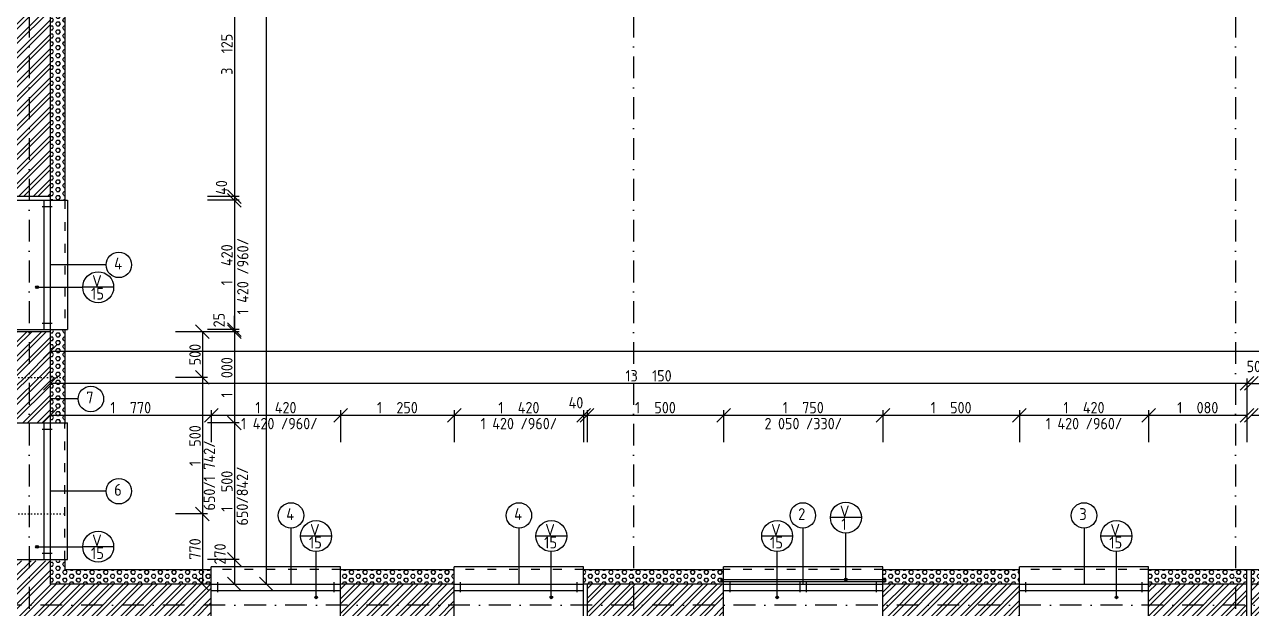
# Model space of a CAD drawing. Extents: x 4511820 to 5180432, y -1526536 to -944957.
# Drawn here: x 4993968 to 5007451, y -1331783 to -1325371 of the extents above; entities that cross this region are included whole.
import ezdxf

# ---------------------------------------------------------------- set-up
doc = ezdxf.new("R2010")
doc.units = 0
doc.header["$MEASUREMENT"] = 0
for name, pattern in [('ACAD_ISO03W100', [30, 12, -18]), ('ACAD_ISO07W100', [3.5, 0.5, -3]), ('BODKOCIARKOVANA_3', [5.6, 3, -1.3, 0, -1.3])]:
    doc.linetypes.add(name, pattern=pattern)
doc.layers.get('0').update_dxf_attribs({"linetype": 'CONTINUOUS'})
doc.layers.get('Defpoints').update_dxf_attribs({"color": 61, "linetype": 'CONTINUOUS'})
for name, color, linetype in [('KÓTY', 4, 'CONTINUOUS'), ('MÚRY', 1, 'CONTINUOUS'), ('OKNÁ', 143, 'CONTINUOUS'), ('osi', 253, 'CONTINUOUS'), ('TENKÁ', 7, 'CONTINUOUS'), ('ŠRAFY', 82, 'CONTINUOUS')]:
    doc.layers.add(name, color=color, linetype=linetype)
doc.styles.add('STYLE1', font='isocp.shx')
doc.dimstyles.new('STANDARD-50', dxfattribs={"dimtxt": 125, "dimasz": 150, "dimexe": 10, "dimexo": 200, "dimgap": 20, "dimtad": 1, "dimdsep": 46, "dimlunit": 6, "dimtxsty": 'STYLE1', "dimblk1": 'OBLIQUE', "dimblk2": 'OBLIQUE', "dimsah": 1, "dimcen": 2.5, "dimse1": 1, "dimse2": 1, "dimadec": 0, "dimazin": 0, "dimtfac": 1, "dimtmove": 1, "dimatfit": 3, "dimldrblk": 'OBLIQUE', "dimfxl": 1, "dimtolj": 1, "dimtzin": 0, "dimarcsym": 0})
pattern_1 = [(45, (0, 15), (-79.549513, 79.549513), []), (45, (53.03, 15), (-79.549513, 79.549513), [])]
pattern_2 = [(0, (0, -175781), (0, 43.3012702), [25, -50]), (120, (0, -175781), (-37.5, -21.6506351), [25, -50]), (60, (25, -175781), (-37.5, 21.6506351), [25, -50])]

# ---------------------------------------------------------------- blocks, each defined once
blk = doc.blocks.new('_OBLIQUE')
at = {"color": 0, "linetype": 'ByBlock'}
blk.add_line((-0.5, -0.5), (0.5, 0.5), dxfattribs=at)
blk = doc.blocks.new('*D22419')
at = {"layer": 'Defpoints', "color": 0}
for p in [(5027241, -1328390), (4994251, -1328961), (4994251, -1328961)]:
    blk.add_point(p, dxfattribs=at)
at = {"layer": 'KÓTY', "color": 0, "lineweight": -2}
blk.add_line((5027241, -1328961), (4994251, -1328961), dxfattribs=at)
at = {"layer": 'KÓTY', "color": 0, "linetype": 'ByBlock', "lineweight": -2, "xscale": 150, "yscale": 150, "zscale": 150, "rotation": 180}
blk.add_blockref('_OBLIQUE', (4994251, -1328961), dxfattribs=at)
at = {"layer": 'KÓTY', "color": 0, "linetype": 'ByBlock', "lineweight": -2, "xscale": 150, "yscale": 150, "zscale": 150}
blk.add_blockref('_OBLIQUE', (5027241, -1328961), dxfattribs=at)
at = {"layer": 'KÓTY', "color": 0, "insert": (5010746, -1328878), "char_height": 125, "attachment_point": 5, "style": 'STYLE1'}
blk.add_mtext('\\A1;32ﾠ990', dxfattribs=at)
blk = doc.blocks.new('*D22420')
at = {"layer": 'Defpoints', "color": 0}
for p in [(5027241, -1329311), (5007451, -1331515), (5027241, -1331515)]:
    blk.add_point(p, dxfattribs=at)
at = {"layer": 'KÓTY', "color": 0, "lineweight": -2}
blk.add_line((5007451, -1329311), (5027241, -1329311), dxfattribs=at)
at = {"layer": 'KÓTY', "color": 0, "linetype": 'ByBlock', "lineweight": -2, "xscale": 150, "yscale": 150, "zscale": 150, "rotation": 180}
blk.add_blockref('_OBLIQUE', (5007451, -1329311), dxfattribs=at)
at = {"layer": 'KÓTY', "color": 0, "linetype": 'ByBlock', "lineweight": -2, "xscale": 150, "yscale": 150, "zscale": 150}
blk.add_blockref('_OBLIQUE', (5027241, -1329311), dxfattribs=at)
at = {"layer": 'KÓTY', "color": 0, "insert": (5017346, -1329228), "char_height": 125, "attachment_point": 5, "style": 'STYLE1'}
blk.add_mtext('\\A1;19ﾠ790', dxfattribs=at)
blk = doc.blocks.new('*D22421')
at = {"layer": 'Defpoints', "color": 0}
for p in [(5007401, -1329311), (5007401, -1331515), (5007451, -1331515)]:
    blk.add_point(p, dxfattribs=at)
at = {"layer": 'KÓTY', "color": 0, "lineweight": -2}
blk.add_line((5007451, -1329311), (5007401, -1329311), dxfattribs=at)
at = {"layer": 'KÓTY', "color": 0, "linetype": 'ByBlock', "lineweight": -2, "xscale": 150, "yscale": 150, "zscale": 150, "rotation": 180}
blk.add_blockref('_OBLIQUE', (5007401, -1329311), dxfattribs=at)
at = {"layer": 'KÓTY', "color": 0, "linetype": 'ByBlock', "lineweight": -2, "xscale": 150, "yscale": 150, "zscale": 150}
blk.add_blockref('_OBLIQUE', (5007451, -1329311), dxfattribs=at)
at = {"layer": 'KÓTY', "color": 0, "insert": (5007477, -1329126), "char_height": 125, "attachment_point": 5, "style": 'STYLE1'}
blk.add_mtext('\\A1;50', dxfattribs=at)
blk = doc.blocks.new('*D22422')
at = {"layer": 'Defpoints', "color": 0}
for p in [(4994251, -1329311), (4994251, -1331515), (5007401, -1331515)]:
    blk.add_point(p, dxfattribs=at)
at = {"layer": 'KÓTY', "color": 0, "lineweight": -2}
blk.add_line((5007401, -1329311), (4994251, -1329311), dxfattribs=at)
at = {"layer": 'KÓTY', "color": 0, "linetype": 'ByBlock', "lineweight": -2, "xscale": 150, "yscale": 150, "zscale": 150, "rotation": 180}
blk.add_blockref('_OBLIQUE', (4994251, -1329311), dxfattribs=at)
at = {"layer": 'KÓTY', "color": 0, "linetype": 'ByBlock', "lineweight": -2, "xscale": 150, "yscale": 150, "zscale": 150}
blk.add_blockref('_OBLIQUE', (5007401, -1329311), dxfattribs=at)
at = {"layer": 'KÓTY', "color": 0, "insert": (5000826, -1329228), "char_height": 125, "attachment_point": 5, "style": 'STYLE1'}
blk.add_mtext('\\A1;13ﾠ150', dxfattribs=at)
blk = doc.blocks.new('*D22423')
at = {"layer": 'Defpoints', "color": 0}
for p in [(4997441, -1329661), (4996021, -1331515), (4997441, -1331515)]:
    blk.add_point(p, dxfattribs=at)
at = {"layer": 'KÓTY', "color": 0, "lineweight": -2}
blk.add_line((4996021, -1329661), (4997441, -1329661), dxfattribs=at)
at = {"layer": 'KÓTY', "color": 0, "linetype": 'ByBlock', "lineweight": -2, "xscale": 150, "yscale": 150, "zscale": 150, "rotation": 180}
blk.add_blockref('_OBLIQUE', (4996021, -1329661), dxfattribs=at)
at = {"layer": 'KÓTY', "color": 0, "linetype": 'ByBlock', "lineweight": -2, "xscale": 150, "yscale": 150, "zscale": 150}
blk.add_blockref('_OBLIQUE', (4997441, -1329661), dxfattribs=at)
at = {"layer": 'KÓTY', "color": 0, "insert": (4996731, -1329578), "char_height": 125, "attachment_point": 5, "style": 'STYLE1'}
blk.add_mtext('\\A1;1ﾠ420', dxfattribs=at)
blk = doc.blocks.new('*D22424')
at = {"layer": 'Defpoints', "color": 0}
for p in [(4998691, -1329661), (4997441, -1331515), (4998691, -1331515)]:
    blk.add_point(p, dxfattribs=at)
at = {"layer": 'KÓTY', "color": 0, "lineweight": -2}
blk.add_line((4997441, -1329661), (4998691, -1329661), dxfattribs=at)
at = {"layer": 'KÓTY', "color": 0, "linetype": 'ByBlock', "lineweight": -2, "xscale": 150, "yscale": 150, "zscale": 150, "rotation": 180}
blk.add_blockref('_OBLIQUE', (4997441, -1329661), dxfattribs=at)
at = {"layer": 'KÓTY', "color": 0, "linetype": 'ByBlock', "lineweight": -2, "xscale": 150, "yscale": 150, "zscale": 150}
blk.add_blockref('_OBLIQUE', (4998691, -1329661), dxfattribs=at)
at = {"layer": 'KÓTY', "color": 0, "insert": (4998066, -1329578), "char_height": 125, "attachment_point": 5, "style": 'STYLE1'}
blk.add_mtext('\\A1;1ﾠ250', dxfattribs=at)
blk = doc.blocks.new('*D22425')
at = {"layer": 'Defpoints', "color": 0}
for p in [(5000111, -1329661), (4998691, -1331515), (5000111, -1331515)]:
    blk.add_point(p, dxfattribs=at)
at = {"layer": 'KÓTY', "color": 0, "lineweight": -2}
blk.add_line((4998691, -1329661), (5000111, -1329661), dxfattribs=at)
at = {"layer": 'KÓTY', "color": 0, "linetype": 'ByBlock', "lineweight": -2, "xscale": 150, "yscale": 150, "zscale": 150, "rotation": 180}
blk.add_blockref('_OBLIQUE', (4998691, -1329661), dxfattribs=at)
at = {"layer": 'KÓTY', "color": 0, "linetype": 'ByBlock', "lineweight": -2, "xscale": 150, "yscale": 150, "zscale": 150}
blk.add_blockref('_OBLIQUE', (5000111, -1329661), dxfattribs=at)
at = {"layer": 'KÓTY', "color": 0, "insert": (4999401, -1329578), "char_height": 125, "attachment_point": 5, "style": 'STYLE1'}
blk.add_mtext('\\A1;1ﾠ420', dxfattribs=at)
blk = doc.blocks.new('*D22426')
at = {"layer": 'Defpoints', "color": 0}
for p in [(5001651, -1329661), (5000151, -1331515), (5001651, -1331515)]:
    blk.add_point(p, dxfattribs=at)
at = {"layer": 'KÓTY', "color": 0, "lineweight": -2}
blk.add_line((5000151, -1329661), (5001651, -1329661), dxfattribs=at)
at = {"layer": 'KÓTY', "color": 0, "linetype": 'ByBlock', "lineweight": -2, "xscale": 150, "yscale": 150, "zscale": 150, "rotation": 180}
blk.add_blockref('_OBLIQUE', (5000151, -1329661), dxfattribs=at)
at = {"layer": 'KÓTY', "color": 0, "linetype": 'ByBlock', "lineweight": -2, "xscale": 150, "yscale": 150, "zscale": 150}
blk.add_blockref('_OBLIQUE', (5001651, -1329661), dxfattribs=at)
at = {"layer": 'KÓTY', "color": 0, "insert": (5000901, -1329578), "char_height": 125, "attachment_point": 5, "style": 'STYLE1'}
blk.add_mtext('\\A1;1ﾠ500', dxfattribs=at)
blk = doc.blocks.new('*D22427')
at = {"layer": 'Defpoints', "color": 0}
for p in [(5003401, -1329661), (5001651, -1331515), (5003401, -1331515)]:
    blk.add_point(p, dxfattribs=at)
at = {"layer": 'KÓTY', "color": 0, "lineweight": -2}
blk.add_line((5001651, -1329661), (5003401, -1329661), dxfattribs=at)
at = {"layer": 'KÓTY', "color": 0, "linetype": 'ByBlock', "lineweight": -2, "xscale": 150, "yscale": 150, "zscale": 150, "rotation": 180}
blk.add_blockref('_OBLIQUE', (5001651, -1329661), dxfattribs=at)
at = {"layer": 'KÓTY', "color": 0, "linetype": 'ByBlock', "lineweight": -2, "xscale": 150, "yscale": 150, "zscale": 150}
blk.add_blockref('_OBLIQUE', (5003401, -1329661), dxfattribs=at)
at = {"layer": 'KÓTY', "color": 0, "insert": (5002526, -1329578), "char_height": 125, "attachment_point": 5, "style": 'STYLE1'}
blk.add_mtext('\\A1;1ﾠ750', dxfattribs=at)
blk = doc.blocks.new('*D22428')
at = {"layer": 'Defpoints', "color": 0}
for p in [(5004901, -1329661), (5003401, -1331515), (5004901, -1331515)]:
    blk.add_point(p, dxfattribs=at)
at = {"layer": 'KÓTY', "color": 0, "lineweight": -2}
blk.add_line((5003401, -1329661), (5004901, -1329661), dxfattribs=at)
at = {"layer": 'KÓTY', "color": 0, "linetype": 'ByBlock', "lineweight": -2, "xscale": 150, "yscale": 150, "zscale": 150, "rotation": 180}
blk.add_blockref('_OBLIQUE', (5003401, -1329661), dxfattribs=at)
at = {"layer": 'KÓTY', "color": 0, "linetype": 'ByBlock', "lineweight": -2, "xscale": 150, "yscale": 150, "zscale": 150}
blk.add_blockref('_OBLIQUE', (5004901, -1329661), dxfattribs=at)
at = {"layer": 'KÓTY', "color": 0, "insert": (5004151, -1329578), "char_height": 125, "attachment_point": 5, "style": 'STYLE1'}
blk.add_mtext('\\A1;1ﾠ500', dxfattribs=at)
blk = doc.blocks.new('*D22429')
at = {"layer": 'Defpoints', "color": 0}
for p in [(5006321, -1329661), (5004901, -1331515), (5006321, -1331515)]:
    blk.add_point(p, dxfattribs=at)
at = {"layer": 'KÓTY', "color": 0, "lineweight": -2}
blk.add_line((5004901, -1329661), (5006321, -1329661), dxfattribs=at)
at = {"layer": 'KÓTY', "color": 0, "linetype": 'ByBlock', "lineweight": -2, "xscale": 150, "yscale": 150, "zscale": 150, "rotation": 180}
blk.add_blockref('_OBLIQUE', (5004901, -1329661), dxfattribs=at)
at = {"layer": 'KÓTY', "color": 0, "linetype": 'ByBlock', "lineweight": -2, "xscale": 150, "yscale": 150, "zscale": 150}
blk.add_blockref('_OBLIQUE', (5006321, -1329661), dxfattribs=at)
at = {"layer": 'KÓTY', "color": 0, "insert": (5005611, -1329578), "char_height": 125, "attachment_point": 5, "style": 'STYLE1'}
blk.add_mtext('\\A1;1ﾠ420', dxfattribs=at)
blk = doc.blocks.new('*D22430')
at = {"layer": 'Defpoints', "color": 0}
for p in [(5007401, -1329661), (5006321, -1331515), (5007401, -1331515)]:
    blk.add_point(p, dxfattribs=at)
at = {"layer": 'KÓTY', "color": 0, "lineweight": -2}
blk.add_line((5006321, -1329661), (5007401, -1329661), dxfattribs=at)
at = {"layer": 'KÓTY', "color": 0, "linetype": 'ByBlock', "lineweight": -2, "xscale": 150, "yscale": 150, "zscale": 150, "rotation": 180}
blk.add_blockref('_OBLIQUE', (5006321, -1329661), dxfattribs=at)
at = {"layer": 'KÓTY', "color": 0, "linetype": 'ByBlock', "lineweight": -2, "xscale": 150, "yscale": 150, "zscale": 150}
blk.add_blockref('_OBLIQUE', (5007401, -1329661), dxfattribs=at)
at = {"layer": 'KÓTY', "color": 0, "insert": (5006861, -1329578), "char_height": 125, "attachment_point": 5, "style": 'STYLE1'}
blk.add_mtext('\\A1;1ﾠ080', dxfattribs=at)
blk = doc.blocks.new('*D22431')
at = {"layer": 'Defpoints', "color": 0}
for p in [(5008201, -1329661), (5007451, -1331515), (5008201, -1331515)]:
    blk.add_point(p, dxfattribs=at)
at = {"layer": 'KÓTY', "color": 0, "lineweight": -2}
blk.add_line((5007451, -1329661), (5008201, -1329661), dxfattribs=at)
at = {"layer": 'KÓTY', "color": 0, "linetype": 'ByBlock', "lineweight": -2, "xscale": 150, "yscale": 150, "zscale": 150, "rotation": 180}
blk.add_blockref('_OBLIQUE', (5007451, -1329661), dxfattribs=at)
at = {"layer": 'KÓTY', "color": 0, "linetype": 'ByBlock', "lineweight": -2, "xscale": 150, "yscale": 150, "zscale": 150}
blk.add_blockref('_OBLIQUE', (5008201, -1329661), dxfattribs=at)
at = {"layer": 'KÓTY', "color": 0, "insert": (5007826, -1329578), "char_height": 125, "attachment_point": 5, "style": 'STYLE1'}
blk.add_mtext('\\A1;750', dxfattribs=at)
blk = doc.blocks.new('*D22446')
at = {"layer": 'Defpoints', "color": 0}
for p in [(5000151, -1329661), (5000111, -1331515), (5000151, -1331515)]:
    blk.add_point(p, dxfattribs=at)
at = {"layer": 'KÓTY', "color": 0, "lineweight": -2}
blk.add_line((5000111, -1329661), (5000151, -1329661), dxfattribs=at)
at = {"layer": 'KÓTY', "color": 0, "linetype": 'ByBlock', "lineweight": -2, "xscale": 150, "yscale": 150, "zscale": 150, "rotation": 180}
blk.add_blockref('_OBLIQUE', (5000111, -1329661), dxfattribs=at)
at = {"layer": 'KÓTY', "color": 0, "linetype": 'ByBlock', "lineweight": -2, "xscale": 150, "yscale": 150, "zscale": 150}
blk.add_blockref('_OBLIQUE', (5000151, -1329661), dxfattribs=at)
at = {"layer": 'KÓTY', "color": 0, "insert": (5000028, -1329524), "char_height": 125, "attachment_point": 5, "style": 'STYLE1'}
blk.add_mtext('\\A1;40', dxfattribs=at)
blk = doc.blocks.new('*D22447')
at = {"layer": 'Defpoints', "color": 0}
for p in [(4996021, -1329661), (4996021, -1329957), (4994251, -1331515)]:
    blk.add_point(p, dxfattribs=at)
at = {"layer": 'KÓTY', "color": 0, "lineweight": -2}
blk.add_line((4994251, -1329661), (4996021, -1329661), dxfattribs=at)
at = {"layer": 'KÓTY', "color": 0, "linetype": 'ByBlock', "lineweight": -2, "xscale": 150, "yscale": 150, "zscale": 150, "rotation": 180}
blk.add_blockref('_OBLIQUE', (4994251, -1329661), dxfattribs=at)
at = {"layer": 'KÓTY', "color": 0, "linetype": 'ByBlock', "lineweight": -2, "xscale": 150, "yscale": 150, "zscale": 150}
blk.add_blockref('_OBLIQUE', (4996021, -1329661), dxfattribs=at)
at = {"layer": 'KÓTY', "color": 0, "insert": (4995136, -1329578), "char_height": 125, "attachment_point": 5, "style": 'STYLE1'}
blk.add_mtext('\\A1;1ﾠ770', dxfattribs=at)
blk = doc.blocks.new('*D22452')
at = {"layer": 'Defpoints', "color": 0}
for p in [(4994411, -1312385), (4994251, -1331515), (4996624, -1331515)]:
    blk.add_point(p, dxfattribs=at)
at = {"layer": 'KÓTY', "color": 0, "lineweight": -2}
blk.add_line((4996624, -1312385), (4996624, -1331515), dxfattribs=at)
at = {"layer": 'KÓTY', "color": 0, "linetype": 'ByBlock', "lineweight": -2, "xscale": 150, "yscale": 150, "zscale": 150}
for p, rotation in [((4996624, -1312385), 90), ((4996624, -1331515), 270)]:
    blk.add_blockref('_OBLIQUE', p, dxfattribs=dict(at, rotation=rotation))
at = {"layer": 'KÓTY', "color": 0, "insert": (4996542, -1321950), "char_height": 125, "attachment_point": 5, "rotation": 90, "style": 'STYLE1'}
blk.add_mtext('\\A1;19ﾠ130', dxfattribs=at)
blk = doc.blocks.new('*D22463')
at = {"layer": 'Defpoints', "color": 0}
for p in [(4994251, -1324135), (4994251, -1327260), (4996274, -1327260)]:
    blk.add_point(p, dxfattribs=at)
at = {"layer": 'KÓTY', "color": 0, "lineweight": -2}
blk.add_line((4996274, -1324135), (4996274, -1327260), dxfattribs=at)
at = {"layer": 'KÓTY', "color": 0, "linetype": 'ByBlock', "lineweight": -2, "xscale": 150, "yscale": 150, "zscale": 150}
for p, rotation in [((4996274, -1324135), 90), ((4996274, -1327260), 270)]:
    blk.add_blockref('_OBLIQUE', p, dxfattribs=dict(at, rotation=rotation))
at = {"layer": 'KÓTY', "color": 0, "insert": (4996192, -1325698), "char_height": 125, "attachment_point": 5, "rotation": 90, "style": 'STYLE1'}
blk.add_mtext('\\A1;3ﾠ125', dxfattribs=at)
blk = doc.blocks.new('*D22465')
at = {"layer": 'Defpoints', "color": 0}
for p in [(4994251, -1329745), (4994251, -1331245), (4996274, -1331245)]:
    blk.add_point(p, dxfattribs=at)
at = {"layer": 'KÓTY', "color": 0, "lineweight": -2}
blk.add_line((4996274, -1329745), (4996274, -1331245), dxfattribs=at)
at = {"layer": 'KÓTY', "color": 0, "linetype": 'ByBlock', "lineweight": -2, "xscale": 150, "yscale": 150, "zscale": 150}
for p, rotation in [((4996274, -1329745), 90), ((4996274, -1331245), 270)]:
    blk.add_blockref('_OBLIQUE', p, dxfattribs=dict(at, rotation=rotation))
at = {"layer": 'KÓTY', "color": 0, "insert": (4996192, -1330495), "char_height": 125, "attachment_point": 5, "rotation": 90, "style": 'STYLE1'}
blk.add_mtext('\\A1;1ﾠ500', dxfattribs=at)
blk = doc.blocks.new('*D22466')
at = {"layer": 'Defpoints', "color": 0}
for p in [(4994251, -1331245), (4994251, -1331515), (4996274, -1331515)]:
    blk.add_point(p, dxfattribs=at)
at = {"layer": 'KÓTY', "color": 0, "lineweight": -2}
blk.add_line((4996274, -1331245), (4996274, -1331515), dxfattribs=at)
at = {"layer": 'KÓTY', "color": 0, "linetype": 'ByBlock', "lineweight": -2, "xscale": 150, "yscale": 150, "zscale": 150}
for p, rotation in [((4996274, -1331245), 90), ((4996274, -1331515), 270)]:
    blk.add_blockref('_OBLIQUE', p, dxfattribs=dict(at, rotation=rotation))
at = {"layer": 'KÓTY', "color": 0, "insert": (4996117, -1331185), "char_height": 125, "attachment_point": 5, "rotation": 90, "style": 'STYLE1'}
blk.add_mtext('\\A1;270', dxfattribs=at)
blk = doc.blocks.new('*D22467')
at = {"layer": 'Defpoints', "color": 0}
for p in [(4994251, -1327260), (4994251, -1327300), (4996274, -1327300)]:
    blk.add_point(p, dxfattribs=at)
at = {"layer": 'KÓTY', "color": 0, "lineweight": -2}
blk.add_line((4996274, -1327260), (4996274, -1327300), dxfattribs=at)
at = {"layer": 'KÓTY', "color": 0, "linetype": 'ByBlock', "lineweight": -2, "xscale": 150, "yscale": 150, "zscale": 150}
for p, rotation in [((4996274, -1327260), 90), ((4996274, -1327300), 270)]:
    blk.add_blockref('_OBLIQUE', p, dxfattribs=dict(at, rotation=rotation))
at = {"layer": 'KÓTY', "color": 0, "insert": (4996133, -1327161), "char_height": 125, "attachment_point": 5, "rotation": 90, "style": 'STYLE1'}
blk.add_mtext('\\A1;40', dxfattribs=at)
blk = doc.blocks.new('*D22510')
at = {"layer": 'Defpoints', "color": 0}
for p in [(4994251, -1327300), (4994251, -1328720), (4996274, -1328720)]:
    blk.add_point(p, dxfattribs=at)
at = {"layer": 'KÓTY', "color": 0, "lineweight": -2}
blk.add_line((4996274, -1327300), (4996274, -1328720), dxfattribs=at)
at = {"layer": 'KÓTY', "color": 0, "linetype": 'ByBlock', "lineweight": -2, "xscale": 150, "yscale": 150, "zscale": 150}
for p, rotation in [((4996274, -1327300), 90), ((4996274, -1328720), 270)]:
    blk.add_blockref('_OBLIQUE', p, dxfattribs=dict(at, rotation=rotation))
at = {"layer": 'KÓTY', "color": 0, "insert": (4996192, -1328010), "char_height": 125, "attachment_point": 5, "rotation": 90, "style": 'STYLE1'}
blk.add_mtext('\\A1;1ﾠ420', dxfattribs=at)
blk = doc.blocks.new('*D45397')
at = {"layer": 'Defpoints', "color": 0}
for p in [(4993901, -1329245), (4993901, -1330745), (4995924, -1330745)]:
    blk.add_point(p, dxfattribs=at)
at = {"layer": 'KÓTY', "color": 0, "lineweight": -2, "ltscale": 25}
blk.add_line((4995924, -1329245), (4995924, -1330745), dxfattribs=at)
at = {"layer": 'KÓTY', "color": 0, "linetype": 'ByBlock', "lineweight": -2, "xscale": 150, "yscale": 150, "zscale": 150}
for p, rotation in [((4995924, -1329245), 90), ((4995924, -1330745), 270)]:
    blk.add_blockref('_OBLIQUE', p, dxfattribs=dict(at, rotation=rotation))
at = {"layer": 'KÓTY', "color": 0, "insert": (4995842, -1329995), "char_height": 125, "attachment_point": 5, "rotation": 90, "style": 'STYLE1'}
blk.add_mtext('\\A1;1ﾠ500', dxfattribs=at)
blk = doc.blocks.new('*D45399')
at = {"layer": 'Defpoints', "color": 0}
for p in [(4994251, -1328745), (4994251, -1329245), (4995924, -1329245)]:
    blk.add_point(p, dxfattribs=at)
at = {"layer": 'KÓTY', "color": 0, "lineweight": -2}
blk.add_line((4995924, -1328745), (4995924, -1329245), dxfattribs=at)
at = {"layer": 'KÓTY', "color": 0, "linetype": 'ByBlock', "lineweight": -2, "xscale": 150, "yscale": 150, "zscale": 150}
for p, rotation in [((4995924, -1328745), 90), ((4995924, -1329245), 270)]:
    blk.add_blockref('_OBLIQUE', p, dxfattribs=dict(at, rotation=rotation))
at = {"layer": 'KÓTY', "color": 0, "insert": (4995842, -1328995), "char_height": 125, "attachment_point": 5, "rotation": 90, "style": 'STYLE1'}
blk.add_mtext('\\A1;500', dxfattribs=at)
blk = doc.blocks.new('*D55383')
at = {"layer": 'Defpoints', "color": 0}
for p in [(4994251, -1328720), (4994251, -1328745), (4996274, -1328745)]:
    blk.add_point(p, dxfattribs=at)
at = {"layer": 'KÓTY', "color": 0, "lineweight": -2}
for p, q in [((4996274, -1328720), (4996274, -1328570)), ((4996274, -1328720), (4996274, -1328745)), ((4996274, -1328745), (4996274, -1328895))]:
    blk.add_line(p, q, dxfattribs=at)
at = {"layer": 'KÓTY', "color": 0, "linetype": 'ByBlock', "lineweight": -2, "xscale": 150, "yscale": 150, "zscale": 150}
for p, rotation in [((4996274, -1328720), 270), ((4996274, -1328745), 90)]:
    blk.add_blockref('_OBLIQUE', p, dxfattribs=dict(at, rotation=rotation))
at = {"layer": 'KÓTY', "color": 0, "insert": (4996106, -1328617), "char_height": 125, "attachment_point": 5, "rotation": 90, "style": 'STYLE1'}
blk.add_mtext('\\A1;25', dxfattribs=at)
blk = doc.blocks.new('*D55385')
at = {"layer": 'Defpoints', "color": 0}
for p in [(4994251, -1328745), (4994251, -1329745), (4996274, -1329745)]:
    blk.add_point(p, dxfattribs=at)
at = {"layer": 'KÓTY', "color": 0, "lineweight": -2}
blk.add_line((4996274, -1328745), (4996274, -1329745), dxfattribs=at)
at = {"layer": 'KÓTY', "color": 0, "linetype": 'ByBlock', "lineweight": -2, "xscale": 150, "yscale": 150, "zscale": 150}
for p, rotation in [((4996274, -1328745), 90), ((4996274, -1329745), 270)]:
    blk.add_blockref('_OBLIQUE', p, dxfattribs=dict(at, rotation=rotation))
at = {"layer": 'KÓTY', "color": 0, "insert": (4996192, -1329245), "char_height": 125, "attachment_point": 5, "rotation": 90, "style": 'STYLE1'}
blk.add_mtext('\\A1;1ﾠ000', dxfattribs=at)
blk = doc.blocks.new('*D55395')
at = {"layer": 'Defpoints', "color": 0}
for p in [(4994411, -1330745), (4994411, -1331515), (4995924, -1331515)]:
    blk.add_point(p, dxfattribs=at)
at = {"layer": 'KÓTY', "color": 0, "lineweight": -2, "ltscale": 25}
blk.add_line((4995924, -1330745), (4995924, -1331515), dxfattribs=at)
at = {"layer": 'KÓTY', "color": 0, "linetype": 'ByBlock', "lineweight": -2, "xscale": 150, "yscale": 150, "zscale": 150}
for p, rotation in [((4995924, -1330745), 90), ((4995924, -1331515), 270)]:
    blk.add_blockref('_OBLIQUE', p, dxfattribs=dict(at, rotation=rotation))
at = {"layer": 'KÓTY', "color": 0, "insert": (4995842, -1331130), "char_height": 125, "attachment_point": 5, "rotation": 90, "style": 'STYLE1'}
blk.add_mtext('\\A1;770', dxfattribs=at)

msp = doc.modelspace()

# ---------------------------------------------------------------- hatches: boundary and pattern name
at = {"layer": 'TENKÁ'}
h = msp.add_hatch(color=256, dxfattribs=at)
h.dxf.hatch_style = 1
h.paths.add_polyline_path([(4994120.327, -1328255.957, 2.414213562), (4994105.327, -1328270.957, 0.414213562)])
h = msp.add_hatch(color=256, dxfattribs=at)
h.dxf.hatch_style = 1
h.paths.add_polyline_path([(4994120.327, -1331105, 2.414213562), (4994105.327, -1331120, 0.414213562)])
h = msp.add_hatch(color=256, dxfattribs=at)
h.dxf.hatch_style = 1
h.paths.add_polyline_path([(5001651, -1331485.191), (5001626, -1331485.191), (5001626, -1331465.191), (5001651, -1331465.191), (5001651, -1331460.191), (5001621, -1331460.191), (5001621, -1331490.191), (5001651, -1331490.191)])
h = msp.add_hatch(color=256, dxfattribs=at)
h.dxf.hatch_style = 1
h.paths.add_polyline_path([(5002994, -1331450.191, 2.414213563), (5003009, -1331465.191, 0.414213562)])
h = msp.add_hatch(color=256, dxfattribs=at)
h.dxf.hatch_style = 1
h.paths.add_polyline_path([(5003401, -1331485.191), (5003426, -1331485.191), (5003426, -1331465.191), (5003401, -1331465.191), (5003401, -1331460.191), (5003431, -1331460.191), (5003431, -1331490.191), (5003401, -1331490.191)])
h = msp.add_hatch(color=256, dxfattribs=at)
h.dxf.hatch_style = 1
h.paths.add_polyline_path([(4997172.266, -1331645.865, 2.414213562), (4997187.266, -1331660.865, 0.414213562)])
h = msp.add_hatch(color=256, dxfattribs=at)
h.dxf.hatch_style = 1
h.paths.add_polyline_path([(4999757.266, -1331645.865, 2.414213562), (4999772.266, -1331660.865, 0.414213562)])
h = msp.add_hatch(color=256, dxfattribs=at)
h.dxf.hatch_style = 1
h.paths.add_polyline_path([(5002238.766, -1331645.865, 2.414213562), (5002253.766, -1331660.865, 0.414213562)])
h = msp.add_hatch(color=256, dxfattribs=at)
h.dxf.hatch_style = 1
h.paths.add_polyline_path([(5005967.266, -1331645.865, 2.414213562), (5005982.266, -1331660.865, 0.414213562)])
at = {"layer": 'ŠRAFY'}
h = msp.add_hatch(dxfattribs=at)
h.set_pattern_fill('HEX', color=256, scale=200)
h.set_pattern_definition(pattern_2)
h.paths.add_polyline_path([(4994251, -1324095.191), (4994251, -1324135.191), (4994251, -1327260.191), (4994251, -1327300.191), (4994411, -1327300.191), (4994411, -1324095.191)])
h = msp.add_hatch(dxfattribs=at)
h.set_pattern_fill('ANSI32', color=256, scale=300)
h.paths.add_polyline_path([(4994251, -1327260.191), (4994251, -1324135.191), (4993871, -1324135.191), (4993871, -1325175.191), (4993871, -1325475.191), (4993871, -1327080.191), (4993871, -1327245.191), (4993871, -1327260.191)])
h = msp.add_hatch(dxfattribs=at)
h.set_pattern_fill('ANSI32', color=256, scale=300)
h.set_pattern_definition(pattern_1)
h.paths.add_polyline_path([(4994251, -1329245.191), (4994251, -1328745.191), (4993871, -1328745.191), (4993871, -1328930.191), (4993871, -1329230.191), (4993871, -1329245.191)])
h = msp.add_hatch(dxfattribs=at)
h.set_pattern_fill('HEX', color=256, scale=200)
h.set_pattern_definition([(0, (9e-10, -178241), (0, 43.3012702), [25, -50]), (120, (9e-10, -178241), (-37.5, -21.6506351), [25, -50]), (60, (25, -178241), (-37.5, 21.6506351), [25, -50])])
h.paths.add_polyline_path([(4994251, -1328720.191), (4994251, -1329720.191), (4994251, -1329745.191), (4994411, -1329745.191), (4994411, -1328720.191)])
h = msp.add_hatch(dxfattribs=at)
h.set_pattern_fill('ANSI32', color=256, scale=300)
h.set_pattern_definition(pattern_1)
h.paths.add_polyline_path([(4993871, -1329245.191), (4993871, -1329745.191), (4994181, -1329745.191), (4994251, -1329745.191), (4994251, -1329245.191)])
h = msp.add_hatch(dxfattribs=at)
h.set_pattern_fill('ANSI32', color=256, scale=300)
h.paths.add_polyline_path([(4994251, -1331260.191), (4993871, -1331260.191), (4993871, -1331895.191), (4994171, -1331895.191), (4996021, -1331895.191), (4996021, -1331515.191), (4994251, -1331515.191)])
h = msp.add_hatch(dxfattribs=at)
h.set_pattern_fill('HEX', color=256, scale=200)
h.set_pattern_definition(pattern_2)
h.paths.add_polyline_path([(4996021, -1331355.191), (4994411, -1331355.191), (4994411, -1331260.191), (4994251, -1331260.191), (4994251, -1331515.191), (4996021, -1331515.191)])
h = msp.add_hatch(dxfattribs=at)
h.set_pattern_fill('HEX', color=256, scale=200)
h.set_pattern_definition(pattern_2)
h.paths.add_polyline_path([(4997441, -1331515.191), (4998691, -1331515.191), (4998691, -1331355.191), (4997441, -1331355.191)])
h = msp.add_hatch(dxfattribs=at)
h.set_pattern_fill('HEX', color=256, scale=200)
h.set_pattern_definition(pattern_2)
h.paths.add_polyline_path([(5001651, -1331515.191), (5001651, -1331355.191), (5000111, -1331355.191), (5000111, -1331515.191), (5000151, -1331515.191)])
h = msp.add_hatch(dxfattribs=at)
h.set_pattern_fill('HEX', color=256, scale=200)
h.set_pattern_definition(pattern_2)
h.paths.add_polyline_path([(5004901, -1331515.191), (5004901, -1331355.191), (5003401, -1331355.191), (5003401, -1331515.191)])
h = msp.add_hatch(dxfattribs=at)
h.set_pattern_fill('HEX', color=256, scale=200)
h.set_pattern_definition(pattern_2)
h.paths.add_polyline_path([(5007401, -1331355.191), (5006321, -1331355.191), (5006321, -1331515.191), (5007401, -1331515.191)])
h = msp.add_hatch(dxfattribs=at)
h.set_pattern_fill('HEX', color=256, scale=200)
h.set_pattern_definition(pattern_2)
h.paths.add_polyline_path([(5007451, -1331515.191), (5008201, -1331515.191), (5008201, -1331355.191), (5007451, -1331355.191)])
h = msp.add_hatch(dxfattribs=at)
h.set_pattern_fill('ANSI32', color=256, scale=300)
h.paths.add_polyline_path([(4997441, -1331585.191), (4997441, -1331895.191), (4997511, -1331895.191), (4997626, -1331895.191), (4998691, -1331895.191), (4998691, -1331585.191), (4998691, -1331515.191), (4997441, -1331515.191)])
h = msp.add_hatch(dxfattribs=at)
h.set_pattern_fill('ANSI32', color=256, scale=300)
h.paths.add_polyline_path([(5001651, -1331585.191), (5001651, -1331515.191), (5000151, -1331515.191), (5000151, -1331895.191), (5000511, -1331895.191), (5000811, -1331895.191), (5001651, -1331895.191)])
h = msp.add_hatch(dxfattribs=at)
h.set_pattern_fill('ANSI32', color=256, scale=300)
h.paths.add_polyline_path([(5003401, -1331585.191), (5003401, -1331895.191), (5003981, -1331895.191), (5004096, -1331895.191), (5004901, -1331895.191), (5004901, -1331585.191), (5004901, -1331515.191), (5003401, -1331515.191)])
h = msp.add_hatch(dxfattribs=at)
h.set_pattern_fill('ANSI32', color=256, scale=300)
h.paths.add_polyline_path([(5006321, -1331895.191), (5007151, -1331895.191), (5007401, -1331895.191), (5007401, -1331515.191), (5006321, -1331515.191)])
h = msp.add_hatch(dxfattribs=at)
h.set_pattern_fill('ANSI32', color=256, scale=300)
h.paths.add_polyline_path([(5007451, -1331515.191), (5007451, -1331895.191), (5007701, -1331895.191), (5008201, -1331895.191), (5008201, -1331515.191)])

# ---------------------------------------------------------------- linework, layer by layer
at = {"layer": 'KÓTY', "ltscale": 25}
for p, q in [((4996327.903, -1327260.191), (4995977.903, -1327260.191)), ((4996327.903, -1327300.191), (4995977.903, -1327300.191)), ((4995977.903, -1328745.191), (4995627.903, -1328745.191)), ((4996327.903, -1328720.191), (4995977.903, -1328720.191)), ((4996327.903, -1328745.191), (4995977.903, -1328745.191)), ((4995977.903, -1329245.191), (4995627.903, -1329245.191)), ((4996327.903, -1329745.191), (4995977.903, -1329745.191)), ((4995977.903, -1330745.191), (4995627.903, -1330745.191)), ((4996327.903, -1331245.191), (4995977.903, -1331245.191))]:
    msp.add_line(p, q, dxfattribs=at)
at = {"layer": 'KÓTY', "ltscale": 0.25}
for p, q in [((5007401, -1329257.244), (5007401, -1329607.244)), ((4996021, -1329607.244), (4996021, -1329957.244)), ((4997441, -1329607.244), (4997441, -1329957.244)), ((4997441, -1329607.244), (4997441, -1329957.244)), ((4998691, -1329607.244), (4998691, -1329957.244)), ((5000111, -1329607.244), (5000111, -1329957.244)), ((5000151, -1329607.244), (5000151, -1329957.244)), ((5001651, -1329607.244), (5001651, -1329957.244)), ((5003401, -1329607.244), (5003401, -1329957.244)), ((5004901, -1329607.244), (5004901, -1329957.244)), ((5006321, -1329607.244), (5006321, -1329957.244)), ((5007401, -1329607.244), (5007401, -1329957.244))]:
    msp.add_line(p, q, dxfattribs=at)
at = {"layer": 'MÚRY'}
for p, q in [((4994411, -1324095.191), (4994411, -1327300.191)), ((4993871, -1327300.191), (4994411, -1327300.191)), ((4993871, -1328720.191), (4994411, -1328720.191)), ((4994411, -1328720.191), (4994411, -1329760.191)), ((4993871, -1329745.191), (4994411, -1329745.191)), ((4993871, -1331245.191), (4994411, -1331245.191)), ((4994411, -1331245.191), (4994411, -1331355.191)), ((4994411, -1331355.191), (4996021, -1331355.191)), ((4996021, -1331895.191), (4996021, -1331355.191)), ((4997441, -1331355.191), (4998691, -1331355.191)), ((4997441, -1331895.191), (4997441, -1331355.191)), ((4998691, -1331895.191), (4998691, -1331355.191)), ((5000111, -1331355.191), (5001651, -1331355.191)), ((5000111, -1331895.191), (5000111, -1331355.191)), ((5001651, -1331895.191), (5001651, -1331355.191)), ((5003401, -1331355.191), (5004901, -1331355.191)), ((5003401, -1331895.191), (5003401, -1331355.191)), ((5004901, -1331895.191), (5004901, -1331355.191)), ((5006321, -1331355.191), (5008201, -1331355.191)), ((5006321, -1331895.191), (5006321, -1331355.191))]:
    msp.add_line(p, q, dxfattribs=at)
at = {"layer": 'OKNÁ', "ltscale": 0.25}
for p, q in [((4994181, -1327300.191), (4994181, -1328720.191)), ((4994251, -1327300.191), (4994251, -1328720.191)), ((4994161, -1327370.191), (4994271, -1327370.191)), ((4994161, -1327370.191), (4994271, -1327370.191)), ((4994864.854, -1328010.191), (4994251, -1328010.191)), ((4994161, -1328650.191), (4994271, -1328650.191)), ((4994161, -1328650.191), (4994271, -1328650.191)), ((4994557.354, -1329482.191), (4994251, -1329482.191)), ((4994181, -1329745.191), (4994181, -1331245.191)), ((4994251, -1329745.191), (4994251, -1331245.191)), ((4994161, -1329815.191), (4994271, -1329815.191)), ((4994161, -1329815.191), (4994271, -1329815.191)), ((4994864.854, -1330495.191), (4994251, -1330495.191)), ((4996896.5, -1330901.338), (4996896.5, -1331515.191)), ((4999401, -1330901.338), (4999401, -1331515.191)), ((5002521, -1330901.338), (5002521, -1331515.191)), ((5005611, -1330901.338), (5005611, -1331515.191)), ((4994161, -1331175.191), (4994271, -1331175.191)), ((4994161, -1331175.191), (4994271, -1331175.191)), ((4996021, -1331515.191), (4997441, -1331515.191)), ((4996091, -1331605.191), (4996091, -1331495.191)), ((4996091, -1331605.191), (4996091, -1331495.191)), ((4997371, -1331605.191), (4997371, -1331495.191)), ((4997371, -1331605.191), (4997371, -1331495.191)), ((4998691, -1331515.191), (5000111, -1331515.191)), ((4998761, -1331605.191), (4998761, -1331495.191)), ((4998761, -1331605.191), (4998761, -1331495.191)), ((5000041, -1331605.191), (5000041, -1331495.191)), ((5000041, -1331605.191), (5000041, -1331495.191)), ((5001651, -1331465.191), (5003401, -1331465.191)), ((5001651, -1331485.191), (5003401, -1331485.191)), ((5001651, -1331485.191), (5003401, -1331485.191)), ((5001651, -1331515.191), (5003401, -1331515.191)), ((5001721, -1331605.191), (5001721, -1331495.191)), ((5001721, -1331605.191), (5001721, -1331495.191)), ((5002491, -1331605.191), (5002491, -1331495.191)), ((5002491, -1331605.191), (5002491, -1331495.191)), ((5002561, -1331605.191), (5002561, -1331495.191)), ((5002561, -1331605.191), (5002561, -1331495.191)), ((5003331, -1331605.191), (5003331, -1331495.191)), ((5003331, -1331605.191), (5003331, -1331495.191)), ((5004901, -1331515.191), (5006321, -1331515.191)), ((5004971, -1331605.191), (5004971, -1331495.191)), ((5004971, -1331605.191), (5004971, -1331495.191)), ((5006251, -1331605.191), (5006251, -1331495.191)), ((5006251, -1331605.191), (5006251, -1331495.191)), ((4996021, -1331585.191), (4997441, -1331585.191)), ((4998691, -1331585.191), (5000111, -1331585.191)), ((5001651, -1331585.191), (5003401, -1331585.191)), ((5004901, -1331585.191), (5006321, -1331585.191))]:
    msp.add_line(p, q, dxfattribs=at)
for centre in [(4995004.854, -1328010.191), (4994697.354, -1329482.191), (4995004.854, -1330495.191), (4996896.5, -1330761.338), (4999401, -1330761.338), (5002521, -1330761.338), (5005611, -1330761.338)]:
    msp.add_circle(centre, 140, dxfattribs=at)
at = {"layer": 'osi', "linetype": 'BODKOCIARKOVANA_3', "ltscale": 80}
for p, q in [((4994021, -1310038), (4994021, -1347555.191)), ((5000661, -1310038), (5000661, -1347555.191)), ((5007276, -1310038), (5007276, -1347555.191)), ((5041881, -1331745.191), (4978211, -1331745.191))]:
    msp.add_line(p, q, dxfattribs=at)
at = {"layer": 'TENKÁ'}
for p, q in [((4994251, -1324095.191), (4994251, -1327300.191)), ((4994251, -1327260.191), (4993871, -1327260.191)), ((4994251, -1328745.191), (4993871, -1328745.191)), ((4994251, -1328720.191), (4994251, -1329760.191)), ((4994251, -1331245.191), (4994251, -1331515.191)), ((5007401, -1346755.191), (5007401, -1331355.191)), ((5007451, -1346755.191), (5007451, -1331355.191)), ((4996021, -1331515.191), (4994251, -1331515.191)), ((4998691, -1331515.191), (4997441, -1331515.191)), ((5001651, -1331515.191), (5000111, -1331515.191)), ((5000151, -1331515.191), (5000151, -1331895.191)), ((5001651, -1331460.191), (5001621, -1331460.191)), ((5001621, -1331460.191), (5001621, -1331490.191)), ((5001651, -1331485.191), (5001621, -1331485.191)), ((5001621, -1331490.191), (5001651, -1331490.191)), ((5001651, -1331465.191), (5001626, -1331465.191)), ((5001626, -1331465.191), (5001626, -1331485.191)), ((5001626, -1331485.191), (5001651, -1331485.191)), ((5003401, -1331460.191), (5003431, -1331460.191)), ((5003401, -1331465.191), (5003426, -1331465.191)), ((5003401, -1331485.191), (5003431, -1331485.191)), ((5003426, -1331485.191), (5003401, -1331485.191)), ((5003431, -1331490.191), (5003401, -1331490.191)), ((5004901, -1331515.191), (5003401, -1331515.191)), ((5003426, -1331465.191), (5003426, -1331485.191)), ((5003431, -1331460.191), (5003431, -1331490.191)), ((5007401, -1331515.191), (5006321, -1331515.191)), ((5008201, -1331515.191), (5007451, -1331515.191))]:
    msp.add_line(p, q, dxfattribs=at)
at = {"layer": 'TENKÁ', "linetype": 'ACAD_ISO03W100', "ltscale": 8}
for p, q in [((4994411, -1327300.191), (4994411, -1328720.191)), ((4994411, -1331245.191), (4994411, -1329745.191)), ((4997441, -1331355.191), (4996021, -1331355.191)), ((5000111, -1331355.191), (4998691, -1331355.191)), ((5003401, -1331355.191), (5001651, -1331355.191)), ((5006321, -1331355.191), (5004901, -1331355.191))]:
    msp.add_line(p, q, dxfattribs=at)
at = {"layer": 'TENKÁ', "ltscale": 0.25}
for p, q in [((4994411, -1327300.191), (4994441, -1327300.191)), ((4994441, -1327300.191), (4994441, -1328720.191)), ((4994105.327, -1328255.957), (4994607.729, -1328255.957)), ((4994947.729, -1328255.957), (4994607.729, -1328255.957)), ((4994411, -1328720.191), (4994441, -1328720.191)), ((4994411, -1329745.191), (4994441, -1329745.191)), ((4994441, -1331245.191), (4994441, -1329745.191)), ((5003164, -1330785.355), (5002824, -1330785.355)), ((4997342.266, -1330988.462), (4997002.266, -1330988.462)), ((4999927.266, -1330988.462), (4999587.266, -1330988.462)), ((5002408.766, -1330988.462), (5002068.766, -1330988.462)), ((5002994, -1331465.191), (5002994, -1330955.355)), ((5006137.266, -1330988.462), (5005797.266, -1330988.462)), ((4994105.327, -1331105), (4994607.729, -1331105)), ((4994947.729, -1331105), (4994607.729, -1331105)), ((4994411, -1331245.191), (4994441, -1331245.191)), ((4997172.266, -1331660.865), (4997172.266, -1331158.462)), ((4999757.266, -1331660.865), (4999757.266, -1331158.462)), ((5002238.766, -1331660.865), (5002238.766, -1331158.462)), ((5005967.266, -1331660.865), (5005967.266, -1331158.462)), ((4997441, -1331325.191), (4996021, -1331325.191)), ((4996021, -1331355.191), (4996021, -1331325.191)), ((4997441, -1331355.191), (4997441, -1331325.191)), ((5000111, -1331325.191), (4998691, -1331325.191)), ((4998691, -1331355.191), (4998691, -1331325.191)), ((5000111, -1331355.191), (5000111, -1331325.191)), ((5003401, -1331325.191), (5001651, -1331325.191)), ((5001651, -1331355.191), (5001651, -1331325.191)), ((5003401, -1331355.191), (5003401, -1331325.191)), ((5006321, -1331325.191), (5004901, -1331325.191)), ((5004901, -1331355.191), (5004901, -1331325.191)), ((5006321, -1331355.191), (5006321, -1331325.191))]:
    msp.add_line(p, q, dxfattribs=at)
at = {"layer": 'TENKÁ', "linetype": 'ACAD_ISO07W100', "ltscale": 10}
for p, q in [((4993871, -1329245.191), (4994411, -1329245.191)), ((4993871, -1330745.191), (4994411, -1330745.191))]:
    msp.add_line(p, q, dxfattribs=at)
at = {"layer": 'TENKÁ', "ltscale": 0.25}
for centre in [(4994777.729, -1328255.957), (5002994, -1330785.355), (4997172.266, -1330988.462), (4999757.266, -1330988.462), (5002238.766, -1330988.462), (5005967.266, -1330988.462), (4994777.729, -1331105)]:
    msp.add_circle(centre, 170, dxfattribs=at)
at = {"layer": 'TENKÁ'}
for centre in [(4994105.327, -1328255.957), (4994105.327, -1331105), (5002994, -1331465.191), (4997172.266, -1331660.865), (4999757.266, -1331660.865), (5002238.766, -1331660.865), (5005967.266, -1331660.865)]:
    msp.add_circle(centre, 15, dxfattribs=at)

# ---------------------------------------------------------------- texts
at = {"layer": 'KÓTY', "char_height": 125, "attachment_point": 5, "rotation": 90, "style": 'STYLE1'}
for s, insert in [('\\A1;1 420 /960/', (4996366.957, -1328135.191)), ('\\A1;650/1 742/', (4995999.776, -1330322.738)), ('\\A1;650/842/', (4996361.597, -1330548.139))]:
    msp.add_mtext(s, dxfattribs=dict(at, insert=insert))
at = {"layer": 'KÓTY', "char_height": 125, "attachment_point": 5, "style": 'STYLE1'}
for s, insert in [('\\A1;1 420 /960/', (4996768.5, -1329753.104)), ('\\A1;1 420 /960/', (4999401, -1329753.104)), ('\\A1;2 050 /330/', (5002526, -1329753.104)), ('\\A1;1 420 /960/', (5005611, -1329753.104))]:
    msp.add_mtext(s, dxfattribs=dict(at, insert=insert))
at = {"layer": 'TENKÁ', "style": 'STYLE1'}
for s, p in [('4', (4994952.823, -1328060.191)), ('V', (4994711.699, -1328252.457)), ('15', (4994698.199, -1328391.094)), ('7', (4994645.323, -1329532.191)), ('6', (4994952.823, -1330545.191)), ('4', (4996844.47, -1330811.338)), ('4', (4999348.97, -1330811.338)), ('2', (5002468.97, -1330811.338)), ('V', (5002927.97, -1330781.855)), ('3', (5005558.97, -1330811.338)), ('V', (4997106.235, -1330984.962)), ('V', (4999691.235, -1330984.962)), ('V', (5002172.735, -1330984.962)), ('1', (5002944.47, -1330920.492)), ('V', (5005901.235, -1330984.962)), ('V', (4994711.699, -1331101.5)), ('15', (4994698.199, -1331240.137)), ('15', (4997092.735, -1331123.599)), ('15', (4999677.735, -1331123.599)), ('15', (5002159.235, -1331123.599)), ('15', (5005887.735, -1331123.599))]:
    msp.add_text(s, height=130, dxfattribs=at).set_placement(p)

# ---------------------------------------------------------------- dimensions: what is measured, and where the dimension line sits
at = {"layer": 'KÓTY'}
for base, p1, p2, picture, middle in [((4996624.5, -1331515.191), (4994411, -1312385.191), (4994251, -1331515.191), '*D22452', (4996541.957, -1321950.191)), ((4996274.5, -1327260.191), (4994251, -1324135.191), (4994251, -1327260.191), '*D22463', (4996191.957, -1325697.691)), ((4996274.5, -1328720.191), (4994251, -1327300.191), (4994251, -1328720.191), '*D22510', (4996191.957, -1328010.191)), ((4995924.5, -1329245.191), (4994251, -1328745.191), (4994251, -1329245.191), '*D45399', (4995842, -1328995.191)), ((4996274.5, -1331245.191), (4994251, -1329745.191), (4994251, -1331245.191), '*D22465', (4996191.957, -1330495.191))]:
    dim = msp.add_linear_dim(base=base, p1=p1, p2=p2, angle=90, dimstyle='STANDARD-50', dxfattribs=at)
    dim.commit()
    dim.dimension.update_dxf_attribs({"geometry": picture, "text_midpoint": middle})
for base, p1, p2, picture, middle in [((4996274.5, -1327300.191), (4994251, -1327260.191), (4994251, -1327300.191), '*D22467', (4996216, -1327161.5)), ((4996274.5, -1331515.191), (4994251, -1331245.191), (4994251, -1331515.191), '*D22466', (4996199.5, -1331185.191))]:
    dim = msp.add_linear_dim(base=base, p1=p1, p2=p2, angle=90, dimstyle='STANDARD-50', dxfattribs=at)
    dim.commit()
    dim.dimension.update_dxf_attribs({"geometry": picture, "text_midpoint": middle, "dimtype": 160})
for base, p1, p2, picture, middle in [((4994251, -1328960.646), (5027241, -1328390.191), (4994251, -1328960.646), '*D22419', (5010746, -1328878.104)), ((5007401, -1329310.646), (5007451, -1331515.191), (5007401, -1331515.191), '*D22421', (5007476.75, -1329125.646)), ((4994251, -1329310.646), (5007401, -1331515.191), (4994251, -1331515.191), '*D22422', (5000826, -1329228.104)), ((5027241, -1329310.646), (5007451, -1331515.191), (5027241, -1331515.191), '*D22420', (5017346, -1329228.104)), ((4996021, -1329660.646), (4994251, -1331515.191), (4996021, -1329957.244), '*D22447', (4995136, -1329578.104)), ((4997441, -1329660.646), (4996021, -1331515.191), (4997441, -1331515.191), '*D22423', (4996731, -1329578.104)), ((4998691, -1329660.646), (4997441, -1331515.191), (4998691, -1331515.191), '*D22424', (4998066, -1329578.104)), ((5000111, -1329660.646), (4998691, -1331515.191), (5000111, -1331515.191), '*D22425', (4999401, -1329578.104)), ((5001651, -1329660.646), (5000151, -1331515.191), (5001651, -1331515.191), '*D22426', (5000901, -1329578.104)), ((5003401, -1329660.646), (5001651, -1331515.191), (5003401, -1331515.191), '*D22427', (5002526, -1329578.104)), ((5004901, -1329660.646), (5003401, -1331515.191), (5004901, -1331515.191), '*D22428', (5004151, -1329578.104)), ((5006321, -1329660.646), (5004901, -1331515.191), (5006321, -1331515.191), '*D22429', (5005611, -1329578.104)), ((5007401, -1329660.646), (5006321, -1331515.191), (5007401, -1331515.191), '*D22430', (5006861, -1329578.104)), ((5008201, -1329660.646), (5007451, -1331515.191), (5008201, -1331515.191), '*D22431', (5007826, -1329578.146))]:
    dim = msp.add_linear_dim(base=base, p1=p1, p2=p2, dimstyle='STANDARD-50', dxfattribs=at)
    dim.commit()
    dim.dimension.update_dxf_attribs({"geometry": picture, "text_midpoint": middle})
dim = msp.add_linear_dim(base=(4996274.5, -1328745.191), p1=(4994251, -1328720.191), p2=(4994251, -1328745.191), angle=90, dimstyle='STANDARD-50', override={"dimtxsty": 'STYLE1', "dimldrblk": 'OBLIQUE'}, dxfattribs=at)
dim.commit()
dim.dimension.update_dxf_attribs({"geometry": '*D55383', "text_midpoint": (4996188.079, -1328617.337), "dimtype": 160})
dim = msp.add_linear_dim(base=(4996274.5, -1329745.191), p1=(4994251, -1328745.191), p2=(4994251, -1329745.191), angle=90, dimstyle='STANDARD-50', override={"dimtxsty": 'STYLE1', "dimldrblk": 'OBLIQUE'}, dxfattribs=at)
dim.commit()
dim.dimension.update_dxf_attribs({"geometry": '*D55385', "text_midpoint": (4996191.957, -1329245.191)})
at = {"layer": 'KÓTY', "ltscale": 25}
dim = msp.add_linear_dim(base=(4995924.5, -1330745.191), p1=(4993901, -1329245.191), p2=(4993901, -1330745.191), angle=90, dimstyle='STANDARD-50', dxfattribs=at)
dim.commit()
dim.dimension.update_dxf_attribs({"geometry": '*D45397', "text_midpoint": (4995841.957, -1329995.191)})
at = {"layer": 'KÓTY'}
dim = msp.add_linear_dim(base=(5000151, -1329660.646), p1=(5000111, -1331515.191), p2=(5000151, -1331515.191), dimstyle='STANDARD-50', dxfattribs=at)
dim.commit()
dim.dimension.update_dxf_attribs({"geometry": '*D22446', "text_midpoint": (5000028.5, -1329607), "dimtype": 160})
at = {"layer": 'KÓTY', "ltscale": 25}
dim = msp.add_linear_dim(base=(4995924.5, -1331515.191), p1=(4994411, -1330745.191), p2=(4994411, -1331515.191), angle=90, dimstyle='STANDARD-50', override={"dimtxsty": 'STYLE1', "dimldrblk": 'OBLIQUE'}, dxfattribs=at)
dim.commit()
dim.dimension.update_dxf_attribs({"geometry": '*D55395', "text_midpoint": (4995842, -1331130.191)})

doc.saveas('drawing.dxf')
